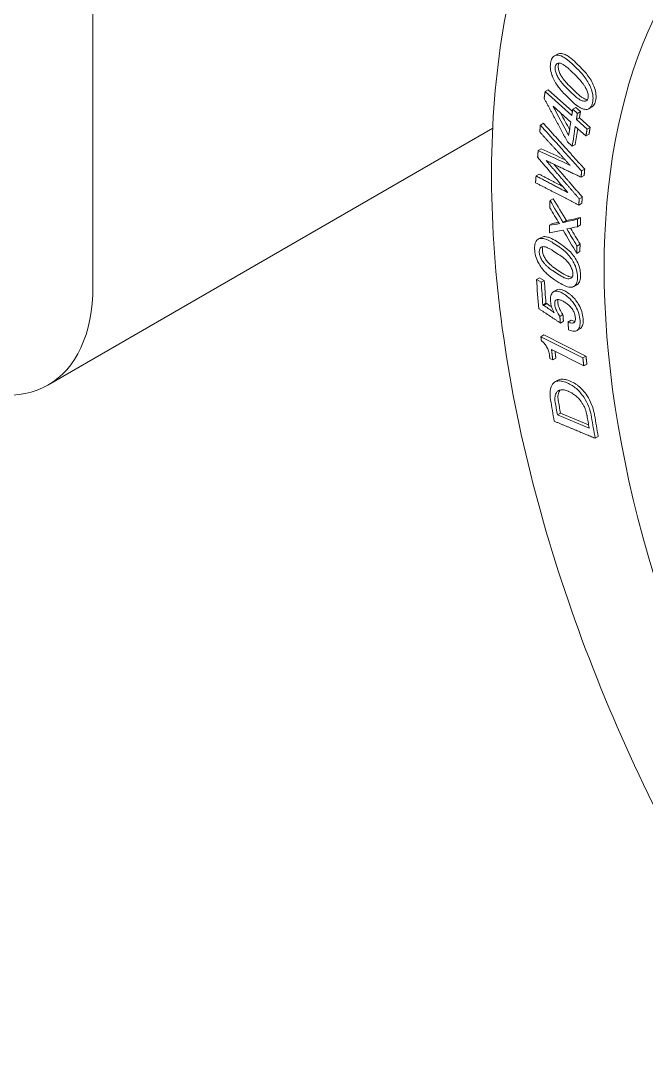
# Model space of a CAD drawing. Header units: millimetres. Extents: x 36 to 2484, y 36 to 1746.
# Drawn here: x 426 to 469.3, y 1030.6 to 1102.6 of the extents above; entities that cross this region are included whole.
import ezdxf

# ---------------------------------------------------------------- set-up
doc = ezdxf.new("R2010")
doc.units = ezdxf.units.MM
doc.header["$LTSCALE"] = 6
doc.layers.add('굵은실선_A3', color=7, linetype='Continuous', lineweight=18)

msp = doc.modelspace()

# ---------------------------------------------------------------- linework, layer by layer
at = {"layer": '굵은실선_A3'}
for p, q in [((431, 1084.3), (431, 1223.104)), ((462.911, 1100.184), (463.124, 1100.307)), ((464.052, 1099.151), (464.433, 1098.78)), ((464.52, 1099.266), (464.189, 1099.589)), ((464.402, 1099.712), (464.733, 1099.389)), ((462.278, 1097.725), (462.491, 1097.848)), ((464.119, 1096.07), (462.278, 1097.725)), ((462.491, 1097.848), (464.162, 1096.345)), ((464.167, 1097.571), (463.787, 1097.942)), ((464, 1098.065), (464.38, 1097.694)), ((463.718, 1097.442), (464.049, 1097.12)), ((462.824, 1096.699), (464.045, 1095.601)), ((464.186, 1096.498), (464.399, 1096.621)), ((464.504, 1096.212), (464.186, 1096.498)), ((464.399, 1096.621), (464.717, 1096.335)), ((464.504, 1096.212), (464.717, 1096.335)), ((465.308, 1096.538), (465.521, 1096.661)), ((461.945, 1095.401), (462.158, 1095.524)), ((464.437, 1095.784), (464.649, 1095.907)), ((465.173, 1095.122), (464.437, 1095.784)), ((464.649, 1095.907), (465.386, 1095.245)), ((458.647, 1095.188), (427.893, 1077.433)), ((464.363, 1095.315), (465.099, 1094.653)), ((465.099, 1094.653), (465.312, 1094.776)), ((465.173, 1095.122), (465.386, 1095.245)), ((463.816, 1094.25), (464.151, 1093.949)), ((464.151, 1093.949), (464.364, 1094.072)), ((461.794, 1093.644), (462.007, 1093.767)), ((461.648, 1091.888), (461.861, 1092.011)), ((464.761, 1091.801), (464.974, 1091.924)), ((464.798, 1092.23), (465.011, 1092.353)), ((464.635, 1090.304), (464.848, 1090.427)), ((462.612, 1090.191), (462.825, 1090.314)), ((464.6, 1089.876), (464.813, 1089.999)), ((464.515, 1088.894), (464.728, 1089.017)), ((462.577, 1088.477), (462.79, 1088.6)), ((463.528, 1088.674), (463.741, 1088.797)), ((464.504, 1088.381), (464.717, 1088.504)), ((461.798, 1087.515), (462.011, 1087.638)), ((463.177, 1087.028), (462.838, 1087.248)), ((463.051, 1087.371), (463.39, 1087.151)), ((464.477, 1087.043), (464.69, 1087.166)), ((462.818, 1086.718), (463.209, 1086.466)), ((464.467, 1086.532), (464.68, 1086.655)), ((463.07, 1085.423), (463.46, 1085.17)), ((461.68, 1084.73), (461.893, 1084.853)), ((462.001, 1084.545), (461.68, 1084.73)), ((461.893, 1084.853), (462.214, 1084.668)), ((462.001, 1084.545), (462.214, 1084.668)), ((463.247, 1085.047), (462.857, 1085.3)), ((462.906, 1084.731), (463.246, 1084.511)), ((462.865, 1083.891), (463.078, 1084.014)), ((464.268, 1084.252), (464.481, 1084.375)), ((461.829, 1082.712), (461.897, 1082.673)), ((462.117, 1082.971), (462.33, 1083.094)), ((462.168, 1082.942), (462.117, 1082.971)), ((462.168, 1082.942), (462.381, 1083.065)), ((462.33, 1083.094), (462.381, 1083.065)), ((462.798, 1082.512), (462.846, 1082.54)), ((463.292, 1082.183), (463.505, 1082.306)), ((463.327, 1081.717), (463.54, 1081.839)), ((463.855, 1081.792), (464.068, 1081.915)), ((464.472, 1081.208), (464.685, 1081.331)), ((461.98, 1080.777), (462.193, 1080.9)), ((464.883, 1079.319), (461.98, 1080.777)), ((462.193, 1080.9), (465.096, 1079.442)), ((462.718, 1079.886), (464.949, 1078.766)), ((462.602, 1079.272), (462.803, 1079.171)), ((462.803, 1079.171), (463.016, 1079.294)), ((464.883, 1079.319), (465.096, 1079.442)), ((464.949, 1078.766), (465.162, 1078.889)), ((462.946, 1077.648), (463.159, 1077.771)), ((463.12, 1075.369), (463.333, 1075.492)), ((465.322, 1074.45), (463.12, 1075.369)), ((463.333, 1075.492), (465.283, 1074.678)), ((465.733, 1073.758), (465.946, 1073.881))]:
    msp.add_line(p, q, dxfattribs=at)
for major_axis in [(-29.5, 51.095), (-26.25, 45.466)]:
    msp.add_ellipse((508.074, 1061.438), major_axis=major_axis, ratio=0.57735, dxfattribs=at)
for centre, major_axis, ratio, start_param, end_param in [((2299.505, 1947.735), (-1405.184, 2031.188), 0.815588, 1.430629, 1.431558), ((2299.718, 1947.858), (1405.184, -2031.188), 0.815588, 4.5725, 4.573021), ((975.132, 1390.454), (-440.338, -573.237), 0.475497, 5.566834, 5.568554), ((971.477, 1387.874), (436.915, 568.781), 0.475497, 2.425238, 2.427815), ((971.689, 1387.996), (-436.915, -568.781), 0.475497, 5.56735, 5.569408), ((7993.426, 4892.285), (-9774.615, -1365.893), 0.468849, 0.628284, 0.628636), ((7993.639, 4892.408), (9774.615, 1365.893), 0.468849, 3.769876, 3.770139), ((7964.922, 4553.629), (9165.469, -3661.003), 0.74325, 4.098639, 4.098991), ((2132.537, 1870.283), (1560.732, -1604.825), 0.807918, 4.438887, 4.439465), ((2113.726, 1861.708), (-1516.281, 1613.75), 0.809093, 1.311224, 1.312033), ((2113.939, 1861.831), (1516.281, -1613.75), 0.809093, 4.452816, 4.453626), ((1883.481, 1883.798), (1732.184, 792.896), 0.132031, 3.693872, 3.694861), ((2145.739, 2024.265), (-2064.544, -899.183), 0.157257, 0.552499, 0.553073), ((2145.952, 2024.388), (2064.544, 899.183), 0.157257, 3.694092, 3.694448), ((1883.268, 1883.675), (-1732.184, -792.896), 0.132031, 0.552279, 0.553268), ((1919.143, 1902.595), (1776.269, 809.541), 0.134287, 3.69367, 3.69438), ((1916.659, 1770.767), (1297.523, -1458.397), 0.810763, 4.476786, 4.477455), ((2116.508, 2009.783), (2023.311, 898.924), 0.147311, 3.6931, 3.69391), ((1875.482, 1752.357), (1251.732, -1427.146), 0.811162, 4.482978, 4.483971), ((1916.446, 1770.644), (-1297.523, 1458.397), 0.810763, 1.335152, 1.335862), ((995.874, 1391.996), (-323.514, -682.564), 0.626535, 5.447251, 5.450395), ((992.374, 1389.605), (-321.07, -677.408), 0.626535, 5.447238, 5.449708), ((420.393, 1090.423), (7.5, -12.99), 0.57735, 5.497787, 7.068583), ((992.161, 1389.482), (321.07, 677.408), 0.626535, 2.305645, 2.308116), ((434.563, 1144.439), (-28.989, 62.18), 0.007749, 3.035744, 3.099023), ((424.036, 1166.469), (39.303, -84.333), 0.00666, 6.192301, 6.246621), ((996.898, 1385.01), (-235.487, -717.94), 0.686207, 5.366521, 5.368711), ((993.065, 1382.484), (233.659, 712.365), 0.686207, 2.224965, 2.22629), ((993.278, 1382.607), (-233.659, -712.365), 0.686207, 5.366557, 5.367882), ((966.985, 1365.236), (-221.193, -674.36), 0.686207, 5.366572, 5.367972), ((963.588, 1362.962), (-219.463, -669.086), 0.686207, 5.366537, 5.368887), ((963.375, 1362.839), (219.463, 669.086), 0.686207, 2.224944, 2.227294)]:
    msp.add_ellipse(centre, major_axis=major_axis, ratio=ratio, start_param=start_param, end_param=end_param, dxfattribs=at)
for points, knots in [([(543.862, 997.548), (539.432, 996.086), (534.591, 995.691), (524.189, 996.919), (518.59, 998.728), (507.237, 1004.454), (501.484, 1008.473), (490.568, 1018.234), (485.407, 1023.975), (476.181, 1036.567), (472.111, 1043.409), (465.436, 1057.547), (462.829, 1064.838), (459.349, 1079.208), (458.482, 1086.283), (458.669, 1099.547), (459.726, 1105.74), (463.807, 1116.395), (466.774, 1120.924), (470.631, 1124.37), (470.635, 1124.373), (470.639, 1124.376)], [4.046409, 4.046409, 4.046409, 4.046409, 4.333754, 4.333754, 4.649286, 4.649286, 4.980119, 4.980119, 5.310872, 5.310872, 5.639927, 5.639927, 5.96886, 5.96886, 6.299326, 6.299326, 6.630633, 6.630633, 6.948876, 6.948876, 6.949166, 6.949166, 6.949166, 6.949166]), ([(462.663, 1099.773), (462.635, 1099.644), (462.625, 1099.5), (462.639, 1099.341), (462.653, 1099.186), (462.689, 1099.027), (462.745, 1098.863)], [-0.1072896, -0.1072896, -0.1072896, -0.1072896, -0.0526696, -0.0526696, -0.0526696, 0, 0, 0, 0]), ([(463.045, 1100.231), (462.998, 1100.223), (462.953, 1100.208), (462.912, 1100.185), (462.872, 1100.162), (462.836, 1100.131), (462.804, 1100.093), (462.737, 1100.012), (462.692, 1099.902), (462.663, 1099.773)], [-0.1067827, -0.1067827, -0.1067827, -0.1067827, -0.080573, -0.080573, -0.080573, -0.0547542, -0.0547542, -0.0547542, 0, 0, 0, 0]), ([(464.189, 1099.589), (464.075, 1099.701), (463.957, 1099.807), (463.81, 1099.923), (463.781, 1099.945), (463.643, 1100.047), (463.531, 1100.115), (463.408, 1100.17), (463.394, 1100.176), (463.261, 1100.228), (463.148, 1100.248), (463.045, 1100.231)], [-0.1827309, -0.1827309, -0.1827309, -0.1827309, -0.1278621, -0.1278621, -0.1143951, -0.1143951, -0.0632954, -0.0632954, -0.0564859, -0.0564859, 0, 0, 0, 0]), ([(463.124, 1100.307), (463.124, 1100.307), (463.125, 1100.307), (463.125, 1100.308), (463.166, 1100.331), (463.211, 1100.346), (463.258, 1100.354)], [0.08025097, 0.08025097, 0.08025097, 0.08025097, 0.08062304, 0.08062304, 0.08062304, 0.10678175, 0.10678175, 0.10678175, 0.10678175]), ([(463.258, 1100.354), (463.36, 1100.37), (463.471, 1100.352), (463.589, 1100.306), (463.677, 1100.272), (463.767, 1100.223), (463.857, 1100.164), (463.894, 1100.14), (463.931, 1100.114), (463.968, 1100.087), (464.114, 1099.98), (464.261, 1099.85), (464.402, 1099.712)], [0, 0, 0, 0, 0.0559312, 0.0559312, 0.0559312, 0.0976081, 0.0976081, 0.0976081, 0.114862, 0.114862, 0.114862, 0.1827248, 0.1827248, 0.1827248, 0.1827248]), ([(463.033, 1098.986), (463.002, 1099.076), (462.979, 1099.166), (462.969, 1099.252), (462.961, 1099.331), (462.964, 1099.403), (462.977, 1099.466)], [-0.05592687, -0.05592687, -0.05592687, -0.05592687, -0.02687059, -0.02687059, -0.02687059, 0, 0, 0, 0]), ([(462.977, 1099.466), (462.984, 1099.498), (462.994, 1099.527), (463.007, 1099.553), (463.019, 1099.579), (463.034, 1099.601), (463.051, 1099.619), (463.088, 1099.658), (463.135, 1099.68), (463.187, 1099.688)], [-0.05564793, -0.05564793, -0.05564793, -0.05564793, -0.04205662, -0.04205662, -0.04205662, -0.02862173, -0.02862173, -0.02862173, 0, 0, 0, 0]), ([(463.19, 1099.589), (463.176, 1099.526), (463.174, 1099.454), (463.182, 1099.375), (463.192, 1099.289), (463.215, 1099.199), (463.246, 1099.109)], [0, 0, 0, 0, 0.02687122, 0.02687122, 0.02687122, 0.05592688, 0.05592688, 0.05592688, 0.05592688]), ([(463.187, 1099.688), (463.235, 1099.696), (463.288, 1099.689), (463.342, 1099.671), (463.399, 1099.653), (463.457, 1099.624), (463.516, 1099.59), (463.523, 1099.585), (463.531, 1099.581), (463.539, 1099.576), (463.585, 1099.547), (463.633, 1099.514), (463.681, 1099.477), (463.75, 1099.425), (463.819, 1099.367), (463.887, 1099.306), (463.944, 1099.256), (463.999, 1099.203), (464.052, 1099.151)], [-0.1346143, -0.1346143, -0.1346143, -0.1346143, -0.1083616, -0.1083616, -0.1083616, -0.0814214, -0.0814214, -0.0814214, -0.0779041, -0.0779041, -0.0779041, -0.0562671, -0.0562671, -0.0562671, -0.025574, -0.025574, -0.025574, 0, 0, 0, 0]), ([(463.227, 1099.691), (463.225, 1099.687), (463.222, 1099.682), (463.22, 1099.677), (463.207, 1099.651), (463.197, 1099.621), (463.19, 1099.589)], [0.03932564, 0.03932564, 0.03932564, 0.03932564, 0.04190796, 0.04190796, 0.04190796, 0.05564339, 0.05564339, 0.05564339, 0.05564339]), ([(463.246, 1099.109), (463.278, 1099.016), (463.32, 1098.926), (463.369, 1098.84), (463.4, 1098.786), (463.433, 1098.733), (463.468, 1098.681), (463.521, 1098.604), (463.576, 1098.531), (463.632, 1098.463), (463.685, 1098.398), (463.741, 1098.334), (463.797, 1098.273), (463.865, 1098.2), (463.933, 1098.13), (464, 1098.065)], [0, 0, 0, 0, 0.0297874, 0.0297874, 0.0297874, 0.0486526, 0.0486526, 0.0486526, 0.0769367, 0.0769367, 0.0769367, 0.1040641, 0.1040641, 0.1040641, 0.1363146, 0.1363146, 0.1363146, 0.1363146]), ([(465.475, 1097.859), (465.433, 1097.98), (465.382, 1098.099), (465.323, 1098.214), (465.26, 1098.338), (465.19, 1098.456), (465.114, 1098.568), (464.935, 1098.831), (464.725, 1099.066), (464.52, 1099.266)], [-0.1790404, -0.1790404, -0.1790404, -0.1790404, -0.140094, -0.140094, -0.140094, -0.0984445, -0.0984445, -0.0984445, 0, 0, 0, 0]), ([(464.733, 1099.389), (464.911, 1099.215), (465.092, 1099.016), (465.253, 1098.795), (465.344, 1098.67), (465.431, 1098.536), (465.507, 1098.394), (465.578, 1098.261), (465.639, 1098.123), (465.688, 1097.982)], [0, 0, 0, 0, 0.085565, 0.085565, 0.085565, 0.1341099, 0.1341099, 0.1341099, 0.1795648, 0.1795648, 0.1795648, 0.1795648]), ([(462.745, 1098.863), (462.787, 1098.742), (462.839, 1098.623), (462.898, 1098.508), (462.962, 1098.383), (463.035, 1098.265), (463.111, 1098.153), (463.174, 1098.061), (463.241, 1097.972), (463.31, 1097.887), (463.412, 1097.761), (463.52, 1097.643), (463.626, 1097.534), (463.657, 1097.503), (463.688, 1097.472), (463.718, 1097.442)], [-0.1811494, -0.1811494, -0.1811494, -0.1811494, -0.1421754, -0.1421754, -0.1421754, -0.1001519, -0.1001519, -0.1001519, -0.0656826, -0.0656826, -0.0656826, -0.0146406, -0.0146406, -0.0146406, 0, 0, 0, 0]), ([(463.787, 1097.942), (463.708, 1098.019), (463.627, 1098.102), (463.549, 1098.189), (463.509, 1098.233), (463.47, 1098.278), (463.432, 1098.324), (463.384, 1098.383), (463.335, 1098.446), (463.287, 1098.512), (463.249, 1098.566), (463.212, 1098.622), (463.178, 1098.679), (463.171, 1098.691), (463.164, 1098.704), (463.157, 1098.716), (463.108, 1098.802), (463.065, 1098.893), (463.033, 1098.986)], [-0.1363453, -0.1363453, -0.1363453, -0.1363453, -0.0983409, -0.0983409, -0.0983409, -0.0791267, -0.0791267, -0.0791267, -0.0543754, -0.0543754, -0.0543754, -0.0342036, -0.0342036, -0.0342036, -0.0299695, -0.0299695, -0.0299695, 0, 0, 0, 0]), ([(464.433, 1098.78), (464.552, 1098.664), (464.674, 1098.535), (464.787, 1098.398), (464.836, 1098.339), (464.885, 1098.276), (464.932, 1098.21), (464.97, 1098.156), (465.007, 1098.1), (465.041, 1098.042), (465.048, 1098.03), (465.056, 1098.018), (465.062, 1098.006), (465.111, 1097.92), (465.155, 1097.829), (465.187, 1097.736)], [-0.1363504, -0.1363504, -0.1363504, -0.1363504, -0.0791399, -0.0791399, -0.0791399, -0.0543849, -0.0543849, -0.0543849, -0.0342133, -0.0342133, -0.0342133, -0.029973, -0.029973, -0.029973, 0, 0, 0, 0]), ([(464.38, 1097.694), (464.504, 1097.572), (464.637, 1097.454), (464.767, 1097.361), (464.79, 1097.345), (464.812, 1097.329), (464.835, 1097.314), (464.903, 1097.27), (464.973, 1097.232), (465.04, 1097.207), (465.048, 1097.204), (465.055, 1097.201), (465.063, 1097.199), (465.115, 1097.181), (465.165, 1097.172), (465.212, 1097.174)], [0, 0, 0, 0, 0.0595409, 0.0595409, 0.0595409, 0.0699653, 0.0699653, 0.0699653, 0.1017649, 0.1017649, 0.1017649, 0.1055267, 0.1055267, 0.1055267, 0.1304268, 0.1304268, 0.1304268, 0.1304268]), ([(465.187, 1097.736), (465.218, 1097.645), (465.24, 1097.555), (465.25, 1097.469), (465.258, 1097.39), (465.255, 1097.319), (465.242, 1097.255)], [-0.05592824, -0.05592824, -0.05592824, -0.05592824, -0.02686725, -0.02686725, -0.02686725, 0, 0, 0, 0]), ([(465.556, 1096.949), (465.584, 1097.079), (465.595, 1097.225), (465.58, 1097.387), (465.566, 1097.54), (465.53, 1097.697), (465.475, 1097.859)], [-0.1073167, -0.1073167, -0.1073167, -0.1073167, -0.0519906, -0.0519906, -0.0519906, 0, 0, 0, 0]), ([(465.688, 1097.982), (465.742, 1097.823), (465.778, 1097.668), (465.792, 1097.519), (465.808, 1097.353), (465.798, 1097.205), (465.769, 1097.072)], [0, 0, 0, 0, 0.0509754, 0.0509754, 0.0509754, 0.1073076, 0.1073076, 0.1073076, 0.1073076]), ([(464.049, 1097.12), (464.164, 1097.007), (464.284, 1096.9), (464.403, 1096.807), (464.426, 1096.789), (464.449, 1096.771), (464.472, 1096.755), (464.584, 1096.672), (464.698, 1096.602), (464.809, 1096.554), (464.818, 1096.551), (464.826, 1096.547), (464.835, 1096.544), (464.956, 1096.495), (465.07, 1096.475), (465.175, 1096.491)], [-0.1801731, -0.1801731, -0.1801731, -0.1801731, -0.124723, -0.124723, -0.124723, -0.1139905, -0.1139905, -0.1139905, -0.0615104, -0.0615104, -0.0615104, -0.0574813, -0.0574813, -0.0574813, 0, 0, 0, 0]), ([(465.037, 1097.054), (464.986, 1097.046), (464.931, 1097.052), (464.809, 1097.087), (464.741, 1097.119), (464.623, 1097.189), (464.571, 1097.225), (464.43, 1097.33), (464.341, 1097.407), (464.225, 1097.515), (464.196, 1097.543), (464.167, 1097.571)], [-0.1365887, -0.1365887, -0.1365887, -0.1365887, -0.10869, -0.10869, -0.0774396, -0.0774396, -0.0537642, -0.0537642, -0.0137254, -0.0137254, 0, 0, 0, 0]), ([(465.242, 1097.255), (465.235, 1097.226), (465.226, 1097.2), (465.214, 1097.177), (465.202, 1097.154), (465.188, 1097.134), (465.171, 1097.118), (465.142, 1097.089), (465.107, 1097.071), (465.068, 1097.061), (465.058, 1097.058), (465.048, 1097.056), (465.037, 1097.054)], [-0.05265982, -0.05265982, -0.05265982, -0.05265982, -0.04035112, -0.04035112, -0.04035112, -0.0278084, -0.0278084, -0.0278084, -0.00584972, -0.00584972, -0.00584972, 0, 0, 0, 0]), ([(465.175, 1096.491), (465.27, 1096.507), (465.351, 1096.552), (465.415, 1096.63), (465.482, 1096.71), (465.527, 1096.82), (465.556, 1096.949)], [-0.1072821, -0.1072821, -0.1072821, -0.1072821, -0.0546148, -0.0546148, -0.0546148, 0, 0, 0, 0]), ([(465.769, 1097.072), (465.74, 1096.943), (465.695, 1096.833), (465.629, 1096.753), (465.597, 1096.715), (465.561, 1096.684), (465.521, 1096.661)], [0, 0, 0, 0, 0.05455063, 0.05455063, 0.05455063, 0.0806106, 0.0806106, 0.0806106, 0.0806106]), ([(462.838, 1087.248), (462.721, 1087.324), (462.601, 1087.393), (462.456, 1087.461), (462.428, 1087.473), (462.293, 1087.529), (462.187, 1087.559), (462.074, 1087.57), (462.061, 1087.571), (461.941, 1087.575), (461.844, 1087.552), (461.764, 1087.493)], [-0.1827309, -0.1827309, -0.1827309, -0.1827309, -0.1278621, -0.1278621, -0.1143951, -0.1143951, -0.0632954, -0.0632954, -0.0564859, -0.0564859, 0, 0, 0, 0]), ([(462.011, 1087.638), (462.084, 1087.68), (462.167, 1087.697), (462.258, 1087.694), (462.337, 1087.692), (462.422, 1087.674), (462.508, 1087.646), (462.543, 1087.635), (462.579, 1087.621), (462.615, 1087.607), (462.757, 1087.548), (462.906, 1087.465), (463.051, 1087.371)], [0.0078989, 0.0078989, 0.0078989, 0.0078989, 0.0559312, 0.0559312, 0.0559312, 0.0976081, 0.0976081, 0.0976081, 0.114862, 0.114862, 0.114862, 0.1827248, 0.1827248, 0.1827248, 0.1827248]), ([(461.764, 1087.493), (461.726, 1087.466), (461.693, 1087.432), (461.664, 1087.39), (461.636, 1087.349), (461.613, 1087.302), (461.595, 1087.248), (461.557, 1087.134), (461.543, 1086.996), (461.547, 1086.845)], [-0.1067827, -0.1067827, -0.1067827, -0.1067827, -0.080573, -0.080573, -0.080573, -0.0547542, -0.0547542, -0.0547542, 0, 0, 0, 0]), ([(461.547, 1086.845), (461.551, 1086.694), (461.573, 1086.534), (461.619, 1086.366), (461.663, 1086.204), (461.726, 1086.045), (461.807, 1085.889)], [-0.1072896, -0.1072896, -0.1072896, -0.1072896, -0.0526696, -0.0526696, -0.0526696, 0, 0, 0, 0]), ([(461.87, 1086.636), (461.869, 1086.673), (461.871, 1086.709), (461.875, 1086.742), (461.88, 1086.775), (461.888, 1086.804), (461.898, 1086.831), (461.92, 1086.889), (461.954, 1086.93), (461.995, 1086.96)], [-0.05564793, -0.05564793, -0.05564793, -0.05564793, -0.04205662, -0.04205662, -0.04205662, -0.02862173, -0.02862173, -0.02862173, 0, 0, 0, 0]), ([(461.995, 1086.96), (462.032, 1086.987), (462.077, 1087), (462.126, 1087.003), (462.176, 1087.005), (462.23, 1086.997), (462.285, 1086.983), (462.292, 1086.981), (462.3, 1086.979), (462.307, 1086.977), (462.351, 1086.964), (462.398, 1086.946), (462.445, 1086.926), (462.512, 1086.896), (462.581, 1086.861), (462.65, 1086.822), (462.707, 1086.789), (462.763, 1086.754), (462.818, 1086.718)], [-0.1346143, -0.1346143, -0.1346143, -0.1346143, -0.1083616, -0.1083616, -0.1083616, -0.0814214, -0.0814214, -0.0814214, -0.0779041, -0.0779041, -0.0779041, -0.0562671, -0.0562671, -0.0562671, -0.025574, -0.025574, -0.025574, 0, 0, 0, 0]), ([(462.134, 1087.003), (462.126, 1086.989), (462.118, 1086.973), (462.111, 1086.956), (462.101, 1086.929), (462.093, 1086.899), (462.088, 1086.866), (462.083, 1086.833), (462.082, 1086.797), (462.083, 1086.759)], [0.01977653, 0.01977653, 0.01977653, 0.01977653, 0.02834068, 0.02834068, 0.02834068, 0.04190796, 0.04190796, 0.04190796, 0.05564339, 0.05564339, 0.05564339, 0.05564339]), ([(464.258, 1085.877), (464.199, 1085.992), (464.132, 1086.101), (464.059, 1086.203), (463.981, 1086.313), (463.898, 1086.413), (463.812, 1086.504), (463.636, 1086.692), (463.445, 1086.847), (463.259, 1086.974), (463.232, 1086.992), (463.204, 1087.01), (463.177, 1087.028)], [-0.1790404, -0.1790404, -0.1790404, -0.1790404, -0.140094, -0.140094, -0.140094, -0.0984445, -0.0984445, -0.0984445, -0.0126024, -0.0126024, -0.0126024, 0, 0, 0, 0]), ([(463.39, 1087.151), (463.574, 1087.032), (463.764, 1086.888), (463.943, 1086.711), (464.044, 1086.612), (464.143, 1086.5), (464.236, 1086.376), (464.322, 1086.259), (464.402, 1086.134), (464.471, 1086)], [0, 0, 0, 0, 0.085565, 0.085565, 0.085565, 0.1341099, 0.1341099, 0.1341099, 0.1795648, 0.1795648, 0.1795648, 0.1795648]), ([(462.017, 1086.136), (461.972, 1086.222), (461.935, 1086.311), (461.909, 1086.4), (461.884, 1086.483), (461.872, 1086.562), (461.87, 1086.636)], [-0.05592687, -0.05592687, -0.05592687, -0.05592687, -0.02687059, -0.02687059, -0.02687059, 0, 0, 0, 0]), ([(462.857, 1085.3), (462.776, 1085.353), (462.692, 1085.411), (462.609, 1085.475), (462.567, 1085.507), (462.526, 1085.54), (462.485, 1085.575), (462.433, 1085.62), (462.379, 1085.669), (462.326, 1085.722), (462.283, 1085.766), (462.241, 1085.812), (462.201, 1085.861), (462.193, 1085.871), (462.184, 1085.881), (462.176, 1085.892), (462.118, 1085.966), (462.063, 1086.048), (462.017, 1086.136)], [-0.1363453, -0.1363453, -0.1363453, -0.1363453, -0.0983409, -0.0983409, -0.0983409, -0.0791267, -0.0791267, -0.0791267, -0.0543754, -0.0543754, -0.0543754, -0.0342036, -0.0342036, -0.0342036, -0.0299695, -0.0299695, -0.0299695, 0, 0, 0, 0]), ([(462.083, 1086.759), (462.085, 1086.684), (462.097, 1086.606), (462.122, 1086.523), (462.148, 1086.434), (462.185, 1086.345), (462.23, 1086.259)], [0, 0, 0, 0, 0.02687122, 0.02687122, 0.02687122, 0.05592688, 0.05592688, 0.05592688, 0.05592688]), ([(462.23, 1086.259), (462.276, 1086.171), (462.33, 1086.09), (462.388, 1086.016), (462.425, 1085.969), (462.463, 1085.925), (462.503, 1085.883), (462.562, 1085.82), (462.623, 1085.762), (462.683, 1085.71), (462.741, 1085.661), (462.8, 1085.613), (462.859, 1085.569), (462.93, 1085.517), (463.001, 1085.468), (463.07, 1085.423)], [0, 0, 0, 0, 0.0297874, 0.0297874, 0.0297874, 0.0486526, 0.0486526, 0.0486526, 0.0769367, 0.0769367, 0.0769367, 0.1040641, 0.1040641, 0.1040641, 0.1363146, 0.1363146, 0.1363146, 0.1363146]), ([(463.209, 1086.466), (463.331, 1086.387), (463.459, 1086.295), (463.58, 1086.191), (463.675, 1086.11), (463.775, 1086.014), (463.864, 1085.905), (463.872, 1085.895), (463.881, 1085.884), (463.889, 1085.874), (463.947, 1085.8), (464.002, 1085.718), (464.048, 1085.63)], [-0.1363504, -0.1363504, -0.1363504, -0.1363504, -0.0791399, -0.0791399, -0.0791399, -0.0342133, -0.0342133, -0.0342133, -0.029973, -0.029973, -0.029973, 0, 0, 0, 0]), ([(461.807, 1085.889), (461.867, 1085.774), (461.935, 1085.666), (462.008, 1085.564), (462.087, 1085.454), (462.171, 1085.354), (462.258, 1085.262), (462.329, 1085.187), (462.403, 1085.117), (462.477, 1085.052), (462.588, 1084.956), (462.701, 1084.87), (462.812, 1084.794), (462.843, 1084.772), (462.875, 1084.751), (462.906, 1084.731)], [-0.1811494, -0.1811494, -0.1811494, -0.1811494, -0.1421754, -0.1421754, -0.1421754, -0.1001519, -0.1001519, -0.1001519, -0.0656826, -0.0656826, -0.0656826, -0.0146406, -0.0146406, -0.0146406, 0, 0, 0, 0]), ([(464.048, 1085.63), (464.093, 1085.544), (464.13, 1085.455), (464.156, 1085.365), (464.18, 1085.282), (464.193, 1085.204), (464.195, 1085.13)], [-0.05592824, -0.05592824, -0.05592824, -0.05592824, -0.02686725, -0.02686725, -0.02686725, 0, 0, 0, 0]), ([(464.517, 1084.921), (464.513, 1085.074), (464.491, 1085.236), (464.445, 1085.406), (464.401, 1085.566), (464.338, 1085.723), (464.258, 1085.877)], [-0.1073167, -0.1073167, -0.1073167, -0.1073167, -0.0519906, -0.0519906, -0.0519906, 0, 0, 0, 0]), ([(464.471, 1086), (464.55, 1085.849), (464.611, 1085.695), (464.655, 1085.538), (464.703, 1085.365), (464.726, 1085.199), (464.73, 1085.044)], [0, 0, 0, 0, 0.0509754, 0.0509754, 0.0509754, 0.1073076, 0.1073076, 0.1073076, 0.1073076]), ([(464.07, 1084.83), (464.03, 1084.801), (463.983, 1084.786), (463.875, 1084.776), (463.813, 1084.784), (463.702, 1084.814), (463.651, 1084.831), (463.514, 1084.89), (463.424, 1084.939), (463.306, 1085.01), (463.276, 1085.028), (463.247, 1085.047)], [-0.1365887, -0.1365887, -0.1365887, -0.1365887, -0.10869, -0.10869, -0.0774396, -0.0774396, -0.0537642, -0.0537642, -0.0137254, -0.0137254, 0, 0, 0, 0]), ([(463.46, 1085.17), (463.588, 1085.088), (463.722, 1085.012), (463.848, 1084.962), (463.87, 1084.953), (463.892, 1084.945), (463.913, 1084.938), (463.979, 1084.917), (464.044, 1084.903), (464.104, 1084.902), (464.111, 1084.902), (464.118, 1084.902), (464.125, 1084.903), (464.13, 1084.903), (464.135, 1084.903), (464.14, 1084.904)], [0, 0, 0, 0, 0.0595409, 0.0595409, 0.0595409, 0.0699653, 0.0699653, 0.0699653, 0.1017649, 0.1017649, 0.1017649, 0.1055267, 0.1055267, 0.1055267, 0.1082653, 0.1082653, 0.1082653, 0.1082653]), ([(464.195, 1085.13), (464.196, 1085.096), (464.194, 1085.064), (464.189, 1085.034), (464.184, 1085.004), (464.176, 1084.977), (464.166, 1084.953), (464.148, 1084.91), (464.123, 1084.876), (464.094, 1084.85), (464.086, 1084.843), (464.078, 1084.837), (464.07, 1084.83)], [-0.05265982, -0.05265982, -0.05265982, -0.05265982, -0.04035112, -0.04035112, -0.04035112, -0.0278084, -0.0278084, -0.0278084, -0.00584972, -0.00584972, -0.00584972, 0, 0, 0, 0]), ([(464.302, 1084.273), (464.377, 1084.328), (464.433, 1084.409), (464.47, 1084.519), (464.508, 1084.633), (464.521, 1084.77), (464.517, 1084.921)], [-0.1072821, -0.1072821, -0.1072821, -0.1072821, -0.0546148, -0.0546148, -0.0546148, 0, 0, 0, 0]), ([(464.73, 1085.044), (464.734, 1084.893), (464.721, 1084.756), (464.683, 1084.642), (464.647, 1084.532), (464.59, 1084.451), (464.515, 1084.396)], [0, 0, 0, 0, 0.0545506, 0.0545506, 0.0545506, 0.1072828, 0.1072828, 0.1072828, 0.1072828]), ([(463.482, 1083.782), (463.398, 1083.83), (463.313, 1083.871), (463.231, 1083.898), (463.159, 1083.922), (463.089, 1083.935), (463.024, 1083.934), (462.942, 1083.932), (462.871, 1083.906), (462.813, 1083.853)], [-0.1186445, -0.1186445, -0.1186445, -0.1186445, -0.0791028, -0.0791028, -0.0791028, -0.0440891, -0.0440891, -0.0440891, 0, 0, 0, 0]), ([(463.078, 1084.014), (463.124, 1084.041), (463.177, 1084.055), (463.236, 1084.056), (463.302, 1084.058), (463.372, 1084.045), (463.445, 1084.021), (463.526, 1083.994), (463.611, 1083.953), (463.695, 1083.905)], [0.0123266, 0.0123266, 0.0123266, 0.0123266, 0.0438463, 0.0438463, 0.0438463, 0.0791729, 0.0791729, 0.0791729, 0.1186395, 0.1186395, 0.1186395, 0.1186395]), ([(463.246, 1084.511), (463.387, 1084.419), (463.532, 1084.338), (463.67, 1084.281), (463.78, 1084.236), (463.888, 1084.205), (463.989, 1084.197), (463.997, 1084.197), (464.005, 1084.196), (464.012, 1084.196), (464.122, 1084.191), (464.22, 1084.214), (464.302, 1084.273)], [-0.1801731, -0.1801731, -0.1801731, -0.1801731, -0.1139905, -0.1139905, -0.1139905, -0.0615104, -0.0615104, -0.0615104, -0.0574813, -0.0574813, -0.0574813, 0, 0, 0, 0]), ([(462.813, 1083.853), (462.78, 1083.824), (462.752, 1083.788), (462.728, 1083.746), (462.705, 1083.704), (462.687, 1083.656), (462.673, 1083.602), (462.644, 1083.487), (462.639, 1083.352), (462.65, 1083.205)], [-0.1003586, -0.1003586, -0.1003586, -0.1003586, -0.0759166, -0.0759166, -0.0759166, -0.0517081, -0.0517081, -0.0517081, 0, 0, 0, 0]), ([(462.65, 1083.205), (462.658, 1083.087), (462.684, 1082.964), (462.726, 1082.836), (462.77, 1082.698), (462.831, 1082.562), (462.902, 1082.432)], [-0.08615147, -0.08615147, -0.08615147, -0.08615147, -0.04455072, -0.04455072, -0.04455072, 0, 0, 0, 0]), ([(462.937, 1083.04), (462.933, 1083.1), (462.936, 1083.155), (462.949, 1083.201), (462.963, 1083.247), (462.985, 1083.283), (463.014, 1083.309)], [-0.0431677, -0.0431677, -0.0431677, -0.0431677, -0.02176586, -0.02176586, -0.02176586, 0, 0, 0, 0]), ([(463.014, 1083.309), (463.039, 1083.331), (463.068, 1083.343), (463.101, 1083.348), (463.138, 1083.354), (463.18, 1083.35), (463.222, 1083.342), (463.256, 1083.334), (463.291, 1083.324), (463.326, 1083.311), (463.387, 1083.288), (463.45, 1083.258), (463.511, 1083.225), (463.532, 1083.214), (463.553, 1083.202), (463.574, 1083.19)], [-0.09346086, -0.09346086, -0.09346086, -0.09346086, -0.0752262, -0.0752262, -0.0752262, -0.05408352, -0.05408352, -0.05408352, -0.03753574, -0.03753574, -0.03753574, -0.00957988, -0.00957988, -0.00957988, 0, 0, 0, 0]), ([(463.171, 1083.349), (463.168, 1083.342), (463.165, 1083.333), (463.163, 1083.324), (463.149, 1083.278), (463.146, 1083.224), (463.15, 1083.163)], [0.01755536, 0.01755536, 0.01755536, 0.01755536, 0.02163918, 0.02163918, 0.02163918, 0.04316841, 0.04316841, 0.04316841, 0.04316841]), ([(464.392, 1082.854), (464.336, 1082.954), (464.275, 1083.047), (464.141, 1083.227), (464.07, 1083.309), (463.923, 1083.46), (463.847, 1083.527), (463.675, 1083.662), (463.578, 1083.727), (463.482, 1083.782)], [-0.15018, -0.15018, -0.15018, -0.15018, -0.1157574, -0.1157574, -0.0803022, -0.0803022, -0.0448541, -0.0448541, 0, 0, 0, 0]), ([(463.695, 1083.905), (463.802, 1083.843), (463.91, 1083.77), (464.065, 1083.644), (464.112, 1083.602), (464.242, 1083.478), (464.322, 1083.389), (464.473, 1083.193), (464.542, 1083.088), (464.605, 1082.977)], [0, 0, 0, 0, 0.0500699, 0.0500699, 0.0721765, 0.0721765, 0.1117566, 0.1117566, 0.1502969, 0.1502969, 0.1502969, 0.1502969]), ([(462.798, 1082.512), (462.695, 1082.588), (462.591, 1082.66), (462.38, 1082.804), (462.274, 1082.874), (462.168, 1082.942)], [-0.0980925, -0.0980925, -0.0980925, -0.0980925, -0.04964178, -0.04964178, 0, 0, 0, 0]), ([(462.381, 1083.065), (462.482, 1083), (462.583, 1082.933), (462.698, 1082.855), (462.712, 1082.846), (462.725, 1082.837)], [0, 0, 0, 0, 0.04727873, 0.04727873, 0.0536406, 0.0536406, 0.0536406, 0.0536406]), ([(462.902, 1082.432), (462.884, 1082.442), (462.867, 1082.453), (462.833, 1082.48), (462.816, 1082.496), (462.798, 1082.512)], [-0.01616646, -0.01616646, -0.01616646, -0.01616646, -0.00818788, -0.00818788, 0, 0, 0, 0]), ([(463.126, 1082.46), (463.072, 1082.555), (463.028, 1082.653), (462.995, 1082.754), (462.962, 1082.853), (462.944, 1082.949), (462.937, 1083.04)], [-0.0649148, -0.0649148, -0.0649148, -0.0649148, -0.03222172, -0.03222172, -0.03222172, 0, 0, 0, 0]), ([(463.15, 1083.163), (463.157, 1083.072), (463.175, 1082.976), (463.208, 1082.877), (463.241, 1082.776), (463.285, 1082.678), (463.339, 1082.583)], [0, 0, 0, 0, 0.03220496, 0.03220496, 0.03220496, 0.06491473, 0.06491473, 0.06491473, 0.06491473]), ([(463.574, 1083.19), (463.646, 1083.149), (463.721, 1083.101), (463.794, 1083.045), (463.81, 1083.033), (463.826, 1083.021), (463.842, 1083.008), (463.905, 1082.958), (463.968, 1082.9), (464.029, 1082.834), (464.038, 1082.823), (464.048, 1082.812), (464.057, 1082.801), (464.116, 1082.733), (464.171, 1082.658), (464.218, 1082.573)], [-0.1047463, -0.1047463, -0.1047463, -0.1047463, -0.0706803, -0.0706803, -0.0706803, -0.0633305, -0.0633305, -0.0633305, -0.0338485, -0.0338485, -0.0338485, -0.02915, -0.02915, -0.02915, 0, 0, 0, 0]), ([(464.218, 1082.573), (464.24, 1082.535), (464.259, 1082.495), (464.294, 1082.412), (464.309, 1082.37), (464.348, 1082.235), (464.363, 1082.144), (464.369, 1082.058)], [-0.05728224, -0.05728224, -0.05728224, -0.05728224, -0.04390169, -0.04390169, -0.03025742, -0.03025742, 0, 0, 0, 0]), ([(464.689, 1081.896), (464.677, 1082.052), (464.648, 1082.217), (464.595, 1082.388), (464.545, 1082.548), (464.476, 1082.703), (464.392, 1082.854)], [-0.1073164, -0.1073164, -0.1073164, -0.1073164, -0.0519902, -0.0519902, -0.0519902, 0, 0, 0, 0]), ([(464.605, 1082.977), (464.688, 1082.829), (464.755, 1082.677), (464.805, 1082.52), (464.86, 1082.346), (464.89, 1082.178), (464.902, 1082.019)], [0, 0, 0, 0, 0.050978, 0.050978, 0.050978, 0.1073074, 0.1073074, 0.1073074, 0.1073074]), ([(463.207, 1081.807), (463.226, 1081.796), (463.244, 1081.784), (463.263, 1081.77), (463.284, 1081.754), (463.306, 1081.735), (463.327, 1081.717)], [-0.01859156, -0.01859156, -0.01859156, -0.01859156, -0.01003726, -0.01003726, -0.01003726, 0, 0, 0, 0]), ([(464.294, 1081.764), (464.273, 1081.745), (464.248, 1081.733), (464.221, 1081.725), (464.191, 1081.717), (464.158, 1081.714), (464.124, 1081.717), (464.041, 1081.722), (463.946, 1081.753), (463.855, 1081.792)], [-0.07703346, -0.07703346, -0.07703346, -0.07703346, -0.06108328, -0.06108328, -0.06108328, -0.04325673, -0.04325673, -0.04325673, 0, 0, 0, 0]), ([(464.068, 1081.915), (464.155, 1081.878), (464.246, 1081.847), (464.326, 1081.84), (464.332, 1081.84), (464.339, 1081.839), (464.345, 1081.839)], [0, 0, 0, 0, 0.04151192, 0.04151192, 0.04151192, 0.04477675, 0.04477675, 0.04477675, 0.04477675]), ([(464.369, 1082.058), (464.374, 1081.992), (464.372, 1081.931), (464.358, 1081.88), (464.346, 1081.83), (464.324, 1081.792), (464.294, 1081.764)], [-0.04597045, -0.04597045, -0.04597045, -0.04597045, -0.02262276, -0.02262276, -0.02262276, 0, 0, 0, 0]), ([(464.527, 1081.248), (464.592, 1081.308), (464.639, 1081.391), (464.666, 1081.5), (464.694, 1081.615), (464.7, 1081.75), (464.689, 1081.896)], [-0.1008425, -0.1008425, -0.1008425, -0.1008425, -0.0515706, -0.0515706, -0.0515706, 0, 0, 0, 0]), ([(464.902, 1082.019), (464.913, 1081.873), (464.907, 1081.738), (464.879, 1081.624), (464.852, 1081.514), (464.805, 1081.431), (464.74, 1081.371)], [0, 0, 0, 0, 0.0515175, 0.0515175, 0.0515175, 0.1008433, 0.1008433, 0.1008433, 0.1008433]), ([(463.896, 1081.253), (464.039, 1081.193), (464.183, 1081.154), (464.308, 1081.161), (464.392, 1081.167), (464.467, 1081.193), (464.527, 1081.248)], [-0.1141514, -0.1141514, -0.1141514, -0.1141514, -0.0458688, -0.0458688, -0.0458688, 0, 0, 0, 0]), ([(462.015, 1080.489), (462.078, 1080.449), (462.139, 1080.395), (462.264, 1080.255), (462.324, 1080.17), (462.379, 1080.081)], [-0.06133672, -0.06133672, -0.06133672, -0.06133672, -0.0318378, -0.0318378, 0, 0, 0, 0]), ([(462.379, 1080.081), (462.405, 1080.038), (462.429, 1079.993), (462.472, 1079.899), (462.491, 1079.851), (462.543, 1079.694), (462.564, 1079.587), (462.576, 1079.486)], [-0.06609498, -0.06609498, -0.06609498, -0.06609498, -0.05080794, -0.05080794, -0.03511419, -0.03511419, 0, 0, 0, 0]), ([(462.79, 1077.505), (462.705, 1077.385), (462.648, 1077.233), (462.625, 1077.044), (462.601, 1076.852), (462.613, 1076.635), (462.652, 1076.401)], [-0.1571777, -0.1571777, -0.1571777, -0.1571777, -0.079153, -0.079153, -0.079153, 0, 0, 0, 0]), ([(463.794, 1077.585), (463.664, 1077.639), (463.535, 1077.681), (463.406, 1077.704), (463.398, 1077.705), (463.278, 1077.724), (463.17, 1077.724), (462.959, 1077.67), (462.863, 1077.607), (462.79, 1077.505)], [-0.1902681, -0.1902681, -0.1902681, -0.1902681, -0.1283619, -0.1283619, -0.1246572, -0.1246572, -0.0672394, -0.0672394, 0, 0, 0, 0]), ([(463.159, 1077.771), (463.197, 1077.793), (463.238, 1077.81), (463.283, 1077.821), (463.381, 1077.847), (463.491, 1077.847), (463.606, 1077.829), (463.709, 1077.812), (463.816, 1077.781), (463.925, 1077.74), (463.952, 1077.73), (463.979, 1077.719), (464.007, 1077.708)], [0.0404305, 0.0404305, 0.0404305, 0.0404305, 0.0665383, 0.0665383, 0.0665383, 0.1249459, 0.1249459, 0.1249459, 0.1772545, 0.1772545, 0.1772545, 0.1902555, 0.1902555, 0.1902555, 0.1902555]), ([(464.964, 1076.574), (464.885, 1076.694), (464.801, 1076.805), (464.622, 1077.012), (464.529, 1077.105), (464.34, 1077.268), (464.244, 1077.338), (464.03, 1077.475), (463.91, 1077.536), (463.794, 1077.585)], [-0.1885157, -0.1885157, -0.1885157, -0.1885157, -0.1447186, -0.1447186, -0.1000368, -0.1000368, -0.0558206, -0.0558206, 0, 0, 0, 0]), ([(464.007, 1077.708), (464.137, 1077.653), (464.271, 1077.583), (464.458, 1077.459), (464.51, 1077.421), (464.672, 1077.293), (464.78, 1077.192), (464.989, 1076.961), (465.086, 1076.835), (465.177, 1076.697)], [0, 0, 0, 0, 0.0625323, 0.0625323, 0.0868043, 0.0868043, 0.1380979, 0.1380979, 0.1886345, 0.1886345, 0.1886345, 0.1886345]), ([(462.971, 1076.247), (462.946, 1076.391), (462.942, 1076.522), (462.959, 1076.638), (462.976, 1076.759), (463.016, 1076.855), (463.071, 1076.933)], [-0.09936637, -0.09936637, -0.09936637, -0.09936637, -0.05057998, -0.05057998, -0.05057998, 0, 0, 0, 0]), ([(463.071, 1076.933), (463.108, 1076.986), (463.154, 1077.026), (463.206, 1077.055), (463.261, 1077.085), (463.322, 1077.102), (463.388, 1077.107), (463.451, 1077.112), (463.518, 1077.107), (463.587, 1077.094), (463.679, 1077.077), (463.774, 1077.047), (463.869, 1077.009), (463.876, 1077.006), (463.884, 1077.002), (463.891, 1076.999)], [-0.1548373, -0.1548373, -0.1548373, -0.1548373, -0.120155, -0.120155, -0.120155, -0.0838412, -0.0838412, -0.0838412, -0.0491373, -0.0491373, -0.0491373, -0.0035438, -0.0035438, -0.0035438, 0, 0, 0, 0]), ([(463.284, 1077.056), (463.23, 1076.98), (463.191, 1076.887), (463.173, 1076.77), (463.164, 1076.712), (463.16, 1076.65), (463.162, 1076.583), (463.164, 1076.515), (463.171, 1076.444), (463.184, 1076.37)], [0, 0, 0, 0, 0.04919858, 0.04919858, 0.04919858, 0.07379124, 0.07379124, 0.07379124, 0.09887355, 0.09887355, 0.09887355, 0.09887355]), ([(463.891, 1076.999), (463.991, 1076.958), (464.093, 1076.905), (464.195, 1076.838), (464.288, 1076.777), (464.381, 1076.705), (464.472, 1076.619), (464.607, 1076.492), (464.732, 1076.342), (464.847, 1076.168)], [-0.154811, -0.154811, -0.154811, -0.154811, -0.1070867, -0.1070867, -0.1070867, -0.0638032, -0.0638032, -0.0638032, 0, 0, 0, 0]), ([(464.847, 1076.168), (464.888, 1076.106), (464.926, 1076.041), (464.961, 1075.974), (464.995, 1075.907), (465.026, 1075.839), (465.053, 1075.769), (465.104, 1075.636), (465.141, 1075.504), (465.165, 1075.375), (465.168, 1075.359), (465.171, 1075.344), (465.173, 1075.328)], [-0.09393623, -0.09393623, -0.09393623, -0.09393623, -0.07126001, -0.07126001, -0.07126001, -0.04866066, -0.04866066, -0.04866066, -0.00521185, -0.00521185, -0.00521185, 0, 0, 0, 0]), ([(465.484, 1075.22), (465.453, 1075.403), (465.409, 1075.591), (465.325, 1075.844), (465.302, 1075.908), (465.193, 1076.184), (465.089, 1076.385), (464.964, 1076.574)], [-0.1520031, -0.1520031, -0.1520031, -0.1520031, -0.0901064, -0.0901064, -0.0691657, -0.0691657, 0, 0, 0, 0]), ([(465.177, 1076.697), (465.301, 1076.508), (465.406, 1076.307), (465.546, 1075.952), (465.592, 1075.809), (465.656, 1075.558), (465.679, 1075.45), (465.697, 1075.343)], [0, 0, 0, 0, 0.0691698, 0.0691698, 0.1158861, 0.1158861, 0.1520032, 0.1520032, 0.1520032, 0.1520032])]:
    msp.add_open_spline(points, degree=3, knots=knots, dxfattribs=at)
for points, weights in [([(462.278, 1097.725), (462.241, 1097.49), (462.205, 1097.255)], [1.00077013716, 1.00080525923, 1.00081732555]), ([(462.205, 1097.255), (463.027, 1095.719), (463.816, 1094.25)], [1.0127176056, 1.02757903115, 1.04193354444]), ([(464.186, 1096.498), (464.152, 1096.284), (464.119, 1096.07)], [1.00073304475, 1.000789027, 1.00082404887]), ([(464.437, 1095.784), (464.47, 1095.998), (464.504, 1096.212)], [1.0008313186, 1.00079573618, 1.00073885798]), ([(464.717, 1096.335), (464.683, 1096.121), (464.649, 1095.907)], [1.00073885798, 1.00079573618, 1.0008313186]), ([(462.158, 1095.524), (463.635, 1093.881), (465.011, 1092.353)], [1, 1.03124365666, 1.06203943308]), ([(461.945, 1095.401), (461.924, 1095.166), (461.904, 1094.931)], [1.00041888402, 1.0005078153, 1.00057579201]), ([(461.904, 1094.931), (462.979, 1093.746), (464, 1092.621)], [1, 1.0224416805, 1.04464864542]), ([(464.798, 1092.23), (463.422, 1093.758), (461.945, 1095.401)], [1.06203943308, 1.03124365666, 1]), ([(465.099, 1094.653), (465.136, 1094.888), (465.173, 1095.122)], [1.00088133427, 1.00086741711, 1.00082690799]), ([(465.386, 1095.245), (465.349, 1095.01), (465.312, 1094.776)], [1.000826908, 1.00086741711, 1.00088133427]), ([(461.794, 1093.644), (461.774, 1093.408), (461.754, 1093.173)], [1.00042297252, 1.00043357877, 1.00042297253]), ([(464.635, 1090.304), (463.525, 1091.586), (462.348, 1092.944)], [1.04671276462, 1.02354596522, 1]), ([(462.348, 1092.944), (463.589, 1092.356), (464.761, 1091.801)], [1.0007413297, 1.02429039428, 1.0474589476]), ([(462.89, 1092.687), (463.893, 1091.529), (464.848, 1090.427)], [1.00647023959, 1.02673251823, 1.04671276462]), ([(461.648, 1091.888), (461.629, 1091.654), (461.61, 1091.42)], [1.00042175097, 1.00035378473, 1.00026486715]), ([(463.842, 1090.737), (462.773, 1091.297), (461.648, 1091.888)], [1.0450301176, 1.02281504349, 1.00036516809]), ([(461.861, 1092.011), (462.684, 1091.579), (463.476, 1091.163)], [1.00036516807, 1.0166838375, 1.03287844397]), ([(464.761, 1091.801), (464.78, 1092.015), (464.798, 1092.23)], [1.0005022321, 1.0004669892, 1.00041157821]), ([(465.011, 1092.353), (464.993, 1092.138), (464.974, 1091.924)], [1.00041157821, 1.0004669892, 1.0005022321]), ([(461.61, 1091.42), (463.158, 1090.62), (464.6, 1089.876)], [1.00046388792, 1.03172203803, 1.06253210014]), ([(464.848, 1090.427), (464.83, 1090.213), (464.813, 1089.999)], [1.00041323255, 1.00037799279, 1.00032258674]), ([(462.612, 1090.191), (462.607, 1089.935), (462.601, 1089.679)], [1.00011458944, 1.00016724985, 1.00019571386]), ([(464.6, 1089.876), (464.617, 1090.09), (464.635, 1090.304)], [1.00032258675, 1.0003779928, 1.00041323255]), ([(464.728, 1089.017), (464.722, 1088.76), (464.717, 1088.504)], [1.00012005785, 1.00018131856, 1.00021601334]), ([(462.577, 1088.477), (462.572, 1088.221), (462.567, 1087.965)], [1.0001147055, 1.00008636914, 1.00003383829]), ([(464.504, 1088.381), (464.51, 1088.637), (464.515, 1088.894)], [1.00021601335, 1.00018131856, 1.00012005785]), ([(464.467, 1086.532), (464.472, 1086.788), (464.477, 1087.043)], [1.00002425044, 1.00008550528, 1.00012019673]), ([(464.69, 1087.166), (464.685, 1086.911), (464.68, 1086.655)], [1.00012019674, 1.00008550528, 1.00002425044]), ([(461.897, 1082.673), (462.562, 1082.233), (463.207, 1081.807)], [1.0199432163, 1.03480727192, 1.04963145385]), ([(463.327, 1081.717), (463.31, 1081.95), (463.292, 1082.183)], [1.00038183254, 1.0004237312, 1.0004470715]), ([(463.505, 1082.306), (463.523, 1082.073), (463.54, 1081.839)], [1.0004470715, 1.0004237312, 1.00038183255]), ([(463.855, 1081.792), (463.876, 1081.523), (463.896, 1081.253)], [1.000534741, 1.00050371535, 1.00044721401]), ([(461.98, 1080.777), (461.998, 1080.633), (462.015, 1080.489)], [1.00035268727, 1.00036111734, 1.00036324049]), ([(462.803, 1079.171), (462.76, 1079.528), (462.718, 1079.886)], [1.00091479873, 1.0009644992, 1.00097395888]), ([(462.96, 1079.765), (462.988, 1079.529), (463.016, 1079.294)], [1.0009628017, 1.00094752301, 1.00091479873]), ([(462.576, 1079.486), (462.589, 1079.379), (462.602, 1079.272)], [1.00029786471, 1.00028672292, 1.00027202563]), ([(464.949, 1078.766), (464.916, 1079.042), (464.883, 1079.319)], [1.0007487373, 1.00075690184, 1.00073822046]), ([(465.096, 1079.442), (465.129, 1079.165), (465.162, 1078.889)], [1.00073822046, 1.00075690184, 1.00074873731]), ([(462.901, 1074.939), (464.366, 1074.328), (465.733, 1073.758)], [1.02382750406, 1.06016859763, 1.0964366202])]:
    msp.add_rational_spline(points, weights, degree=2, dxfattribs=at)
for points in [[(464.515, 1084.396), (464.504, 1084.388), (464.493, 1084.381), (464.481, 1084.375)], [(464.74, 1081.371), (464.723, 1081.356), (464.705, 1081.342), (464.685, 1081.331)], [(463.316, 1077.096), (463.305, 1077.084), (463.294, 1077.07), (463.284, 1077.056)]]:
    msp.add_open_spline(points, degree=3, dxfattribs=at)

doc.saveas('drawing.dxf')
